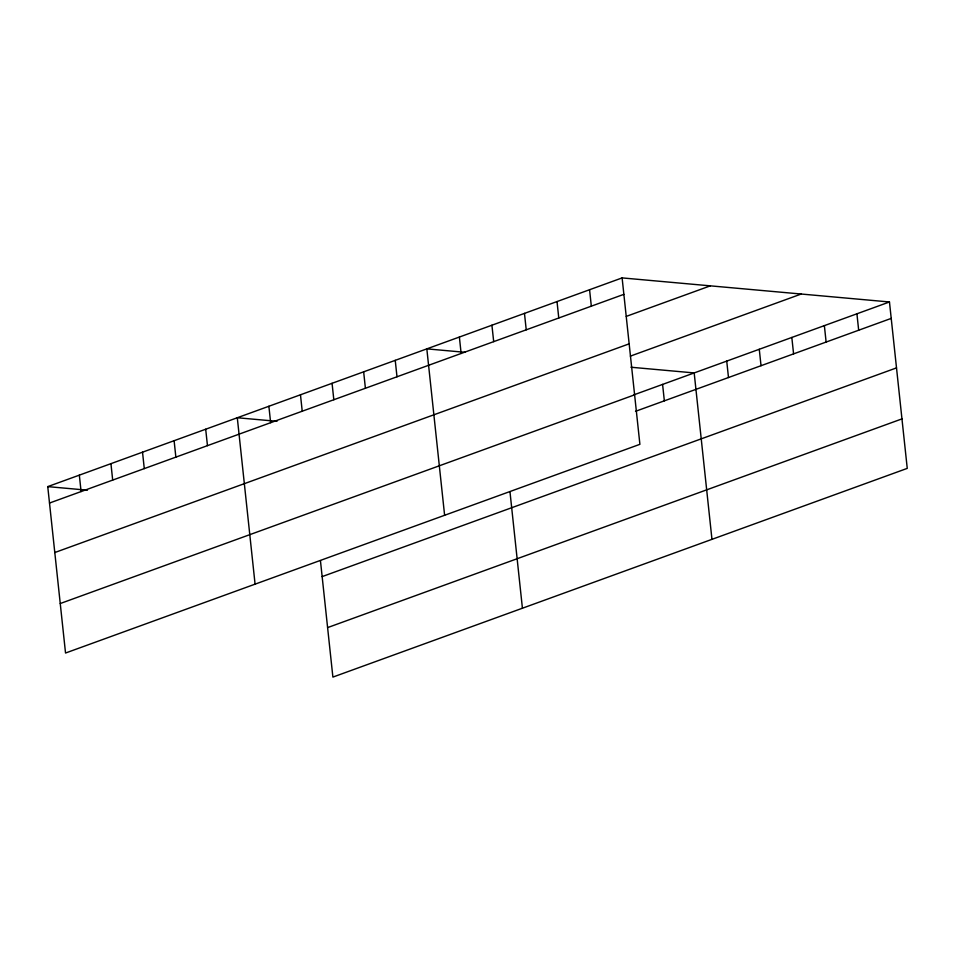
<?xml version="1.0" encoding="UTF-8"?>
<svg xmlns="http://www.w3.org/2000/svg" width="955" height="955" viewBox="0 0 955 955"><rect width="100%" height="100%" fill="white"/><g stroke="black" fill="none" stroke-linecap="round" stroke-linejoin="round"><path stroke-width="1.43" d="M622.111 277.905L639.898 444.326L65.537 653.029L47.75 486.62L622.111 277.905L889.463 301.971L907.25 468.38L332.889 677.095L320.438 560.597M49.505 503.046L623.866 294.343M626.265 316.392L710.341 285.843M54.793 552.539L629.166 343.836M630.372 356.12L801.245 294.021M633.75 394.893L889.463 301.971M60.249 603.536L634.609 394.833M635.505 411.319L891.218 318.397M322.145 576.605L896.506 367.89M327.601 627.602L901.962 418.887M465.061 352.311L426.825 348.862L444.612 515.282M630.957 367.233L694.178 372.928L711.964 539.348M276.998 421.31L237.294 417.741L255.081 584.162M47.75 486.62L87.454 490.19M856.922 313.789L858.676 330.227M824.368 325.619L826.123 342.057M791.826 337.449L793.581 353.875M759.273 349.279L761.028 365.705M726.731 361.097L728.486 377.535M662.591 384.411L664.346 400.837M589.569 289.735L591.324 306.161M557.016 301.553L558.77 317.991M524.474 313.383L526.229 329.821M509.97 491.718L522.421 608.216M491.921 325.213L493.687 341.651M459.379 337.043L461.134 353.469M395.239 360.345L396.994 376.783M363.652 371.829L365.407 388.255M332.065 383.301L333.82 399.739M300.467 394.785L302.222 411.211M268.88 406.257L270.635 422.695M205.695 429.225L207.462 445.651M174.108 440.697L175.863 457.135M142.522 452.181L144.277 468.607M110.935 463.653L112.69 480.09M79.337 475.136L81.091 491.574"/></g></svg>
